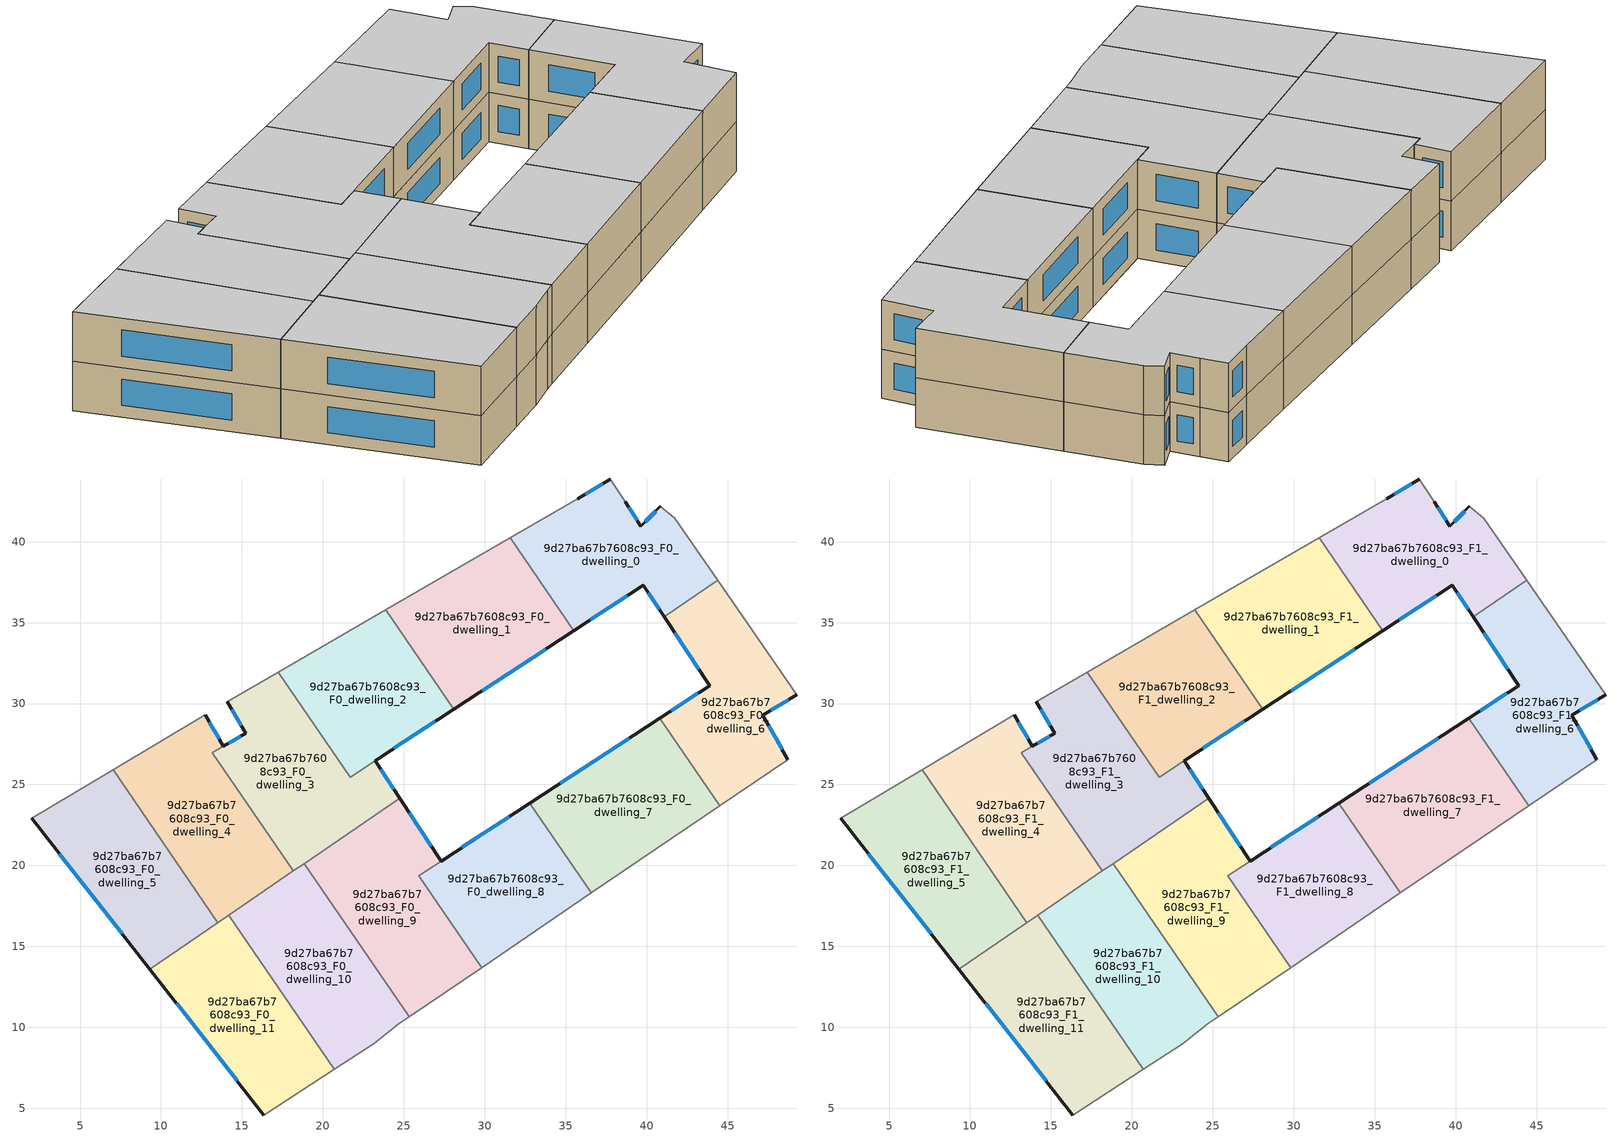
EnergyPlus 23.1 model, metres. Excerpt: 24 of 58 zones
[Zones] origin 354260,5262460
9d27ba67b7608c93_F0_dwelling_0
 floor ground (EU_floor_Construction): 41.74,41.46 44.39,37.63 41.09,35.36 39.8,37.32 35.51,34.5 31.57,40.24 35.74,42.65 37.77,43.87 38.67,42.47 39.64,40.96 40.84,42.18 z0
 wall outside (EU_wall_Construction): 40.84,42.18 39.64,40.96 38.67,42.47 / 35.51,34.5 39.8,37.32 41.09,35.36 / 37.77,43.87 35.74,42.65 z0:3
 wall adiabatic (EU_wall_Construction): 44.39,37.63 41.74,41.46 40.84,42.18 / 35.74,42.65 31.57,40.24 / 38.67,42.47 37.77,43.87 z0:3
 wall to 9d27ba67b7608c93_F0_dwelling_6 (EU_wall_Construction): 41.09,35.36 44.39,37.63 z0:3
 wall to 9d27ba67b7608c93_F0_dwelling_1 (EU_wall_Construction): 31.57,40.24 35.51,34.5 z0:3
 window (EU_Window_Construction): 39.41,41.31 38.9,42.11 / 40.56,41.89 39.92,41.24 / 40.11,36.86 40.79,35.82 / 36.52,35.16 38.79,36.65 / 37.29,43.59 36.22,42.94 z0.7:2.3
9d27ba67b7608c93_F0_dwelling_1
 floor ground (EU_floor_Construction): 31.57,40.24 35.51,34.5 28.1,29.66 23.9,35.79 z0
 wall outside (EU_wall_Construction): 28.1,29.66 35.51,34.5 z0:3
 wall to 9d27ba67b7608c93_F0_dwelling_2 (EU_wall_Construction): 23.9,35.79 28.1,29.66 z0:3
 wall adiabatic (EU_wall_Construction): 31.57,40.24 23.9,35.79 z0:3
 window (EU_Window_Construction): 29.84,30.8 33.77,33.37 z0.7:2.3
9d27ba67b7608c93_F0_dwelling_10
 floor ground (EU_floor_Construction): 18.84,20.11 25.32,10.65 24.7,10.22 23.13,9 20.71,7.42 14.19,16.93 z0
 wall to 9d27ba67b7608c93_F0_dwelling_11 (EU_wall_Construction): 14.19,16.93 20.71,7.42 z0:3
 wall to 9d27ba67b7608c93_F0_dwelling_9 (EU_wall_Construction): 25.32,10.65 18.84,20.11 z0:3
 wall adiabatic (EU_wall_Construction): 20.71,7.42 23.13,9 24.7,10.22 25.32,10.65 z0:3
 wall to 9d27ba67b7608c93_F0_dwelling_4 (EU_wall_Construction): 18.17,19.66 14.19,16.93 z0:3
 wall to 9d27ba67b7608c93_F0_dwelling_3 (EU_wall_Construction): 18.84,20.11 18.17,19.66 z0:3
9d27ba67b7608c93_F0_dwelling_11
 floor ground (EU_floor_Construction): 14.19,16.93 20.71,7.42 16.35,4.58 9.31,13.59 z0
 wall outside (EU_wall_Construction): 9.31,13.59 16.35,4.58 z0:3
 wall adiabatic (EU_wall_Construction): 16.35,4.58 20.71,7.42 z0:3
 wall to 9d27ba67b7608c93_F0_dwelling_5 (EU_wall_Construction): 13.52,16.47 9.31,13.59 z0:3
 wall to 9d27ba67b7608c93_F0_dwelling_4 (EU_wall_Construction): 14.19,16.93 13.52,16.47 z0:3
 window (EU_Window_Construction): 10.96,11.47 14.7,6.7 z0.7:2.3
9d27ba67b7608c93_F0_dwelling_2
 floor ground (EU_floor_Construction): 23.9,35.79 28.1,29.66 21.68,25.46 17.24,31.94 z0
 wall outside (EU_wall_Construction): 23.23,26.48 28.1,29.66 z0:3
 wall adiabatic (EU_wall_Construction): 23.9,35.79 17.24,31.94 z0:3
 wall to 9d27ba67b7608c93_F0_dwelling_3 (EU_wall_Construction): 17.24,31.94 21.68,25.46 23.23,26.47 z0:3
 window (EU_Window_Construction): 24.37,27.23 26.96,28.91 z0.7:2.3
9d27ba67b7608c93_F0_dwelling_3
 floor ground (EU_floor_Construction): 23.23,26.47 24.75,24.16 18.17,19.66 13.16,26.96 15.24,28.17 14.1,30.12 17.24,31.94 21.68,25.46 z0
 wall outside (EU_wall_Construction): 14.1,30.12 15.24,28.17 13.86,27.38 / 24.75,24.16 23.23,26.47 z0:3
 wall adiabatic (EU_wall_Construction): 17.24,31.94 14.1,30.12 z0:3
 wall to 9d27ba67b7608c93_F0_dwelling_4 (EU_wall_Construction): 13.16,26.96 18.17,19.66 / 13.86,27.38 13.16,26.97 z0:3
 wall to 9d27ba67b7608c93_F0_dwelling_9 (EU_wall_Construction): 18.84,20.11 24.75,24.16 z0:3
 window (EU_Window_Construction): 14.37,29.66 14.97,28.63 / 24.39,24.71 23.58,25.93 / 14.91,27.99 14.18,27.56 z0.7:2.3
9d27ba67b7608c93_F0_dwelling_4
 floor ground (EU_floor_Construction): 13.86,27.38 13.16,26.97 18.17,19.66 13.52,16.47 7.04,25.92 12.72,29.32 z0
 wall outside (EU_wall_Construction): 13.86,27.38 12.72,29.32 z0:3
 wall to 9d27ba67b7608c93_F0_dwelling_5 (EU_wall_Construction): 7.04,25.92 13.52,16.47 z0:3
 wall adiabatic (EU_wall_Construction): 12.72,29.32 7.04,25.92 z0:3
 window (EU_Window_Construction): 13.59,27.83 12.99,28.86 z0.7:2.3
9d27ba67b7608c93_F0_dwelling_5
 floor ground (EU_floor_Construction): 7.04,25.92 13.52,16.47 9.31,13.59 2.01,22.92 z0
 wall outside (EU_wall_Construction): 2.01,22.92 9.31,13.59 z0:3
 wall adiabatic (EU_wall_Construction): 7.04,25.92 2.01,22.92 z0:3
 window (EU_Window_Construction): 3.72,20.73 7.6,15.78 z0.7:2.3
9d27ba67b7608c93_F0_dwelling_6
 floor ground (EU_floor_Construction): 44.39,37.63 49.28,30.54 47.18,29.28 48.73,26.54 44.51,23.68 40.8,29.09 43.89,31.11 41.09,35.36 z0
 wall outside (EU_wall_Construction): 41.09,35.36 43.89,31.11 40.8,29.09 / 48.73,26.54 47.18,29.28 49.28,30.54 z0:3
 wall to 9d27ba67b7608c93_F0_dwelling_7 (EU_wall_Construction): 40.8,29.09 44.51,23.68 z0:3
 wall adiabatic (EU_wall_Construction): 49.28,30.54 44.39,37.63 / 44.51,23.68 48.73,26.54 z0:3
 window (EU_Window_Construction): 43.16,30.64 41.53,29.57 / 41.74,34.36 43.23,32.11 / 47.67,29.58 48.79,30.25 / 48.36,27.18 47.54,28.64 z0.7:2.3
9d27ba67b7608c93_F0_dwelling_7
 floor ground (EU_floor_Construction): 40.8,29.09 44.51,23.68 36.59,18.3 32.79,23.85 z0
 wall outside (EU_wall_Construction): 40.8,29.09 32.79,23.85 z0:3
 wall adiabatic (EU_wall_Construction): 36.59,18.3 44.51,23.68 z0:3
 wall to 9d27ba67b7608c93_F0_dwelling_8 (EU_wall_Construction): 32.79,23.85 36.59,18.3 z0:3
 window (EU_Window_Construction): 38.92,27.86 34.67,25.08 z0.7:2.3
9d27ba67b7608c93_F0_dwelling_8
 floor ground (EU_floor_Construction): 32.79,23.85 36.59,18.3 29.81,13.69 25.92,19.36 z0
 wall outside (EU_wall_Construction): 32.79,23.85 27.31,20.27 z0:3
 wall adiabatic (EU_wall_Construction): 29.81,13.69 36.59,18.3 z0:3
 wall to 9d27ba67b7608c93_F0_dwelling_9 (EU_wall_Construction): 27.31,20.27 25.92,19.36 29.81,13.69 z0:3
 window (EU_Window_Construction): 31.5,23.01 28.59,21.11 z0.7:2.3
9d27ba67b7608c93_F0_dwelling_9
 floor ground (EU_floor_Construction): 27.31,20.27 25.92,19.36 29.81,13.69 25.32,10.65 18.84,20.11 24.75,24.16 z0
 wall outside (EU_wall_Construction): 27.31,20.27 24.75,24.16 z0:3
 wall adiabatic (EU_wall_Construction): 25.32,10.65 29.81,13.69 z0:3
 window (EU_Window_Construction): 26.71,21.18 25.35,23.25 z0.7:2.3
9d27ba67b7608c93_F1_dwelling_0
 floor to 9d27ba67b7608c93_F0_dwelling_0 (EU_floor_Construction): 41.74,41.46 44.39,37.63 41.09,35.36 39.8,37.32 35.51,34.5 31.57,40.24 35.74,42.65 37.77,43.87 38.67,42.47 39.64,40.96 40.84,42.18 z3
 wall outside (EU_wall_Construction): 40.84,42.18 39.64,40.96 38.67,42.47 / 35.51,34.5 39.8,37.32 41.09,35.36 / 37.77,43.87 35.74,42.65 z3:6
 wall adiabatic (EU_wall_Construction): 44.39,37.63 41.74,41.46 40.84,42.18 / 35.74,42.65 31.57,40.24 / 38.67,42.47 37.77,43.87 z3:6
 wall to 9d27ba67b7608c93_F1_dwelling_6 (EU_wall_Construction): 41.09,35.36 44.39,37.63 z3:6
 wall to 9d27ba67b7608c93_F1_dwelling_1 (EU_wall_Construction): 31.57,40.24 35.51,34.5 z3:6
 window (EU_Window_Construction): 39.41,41.31 38.9,42.11 / 40.56,41.89 39.92,41.24 / 40.11,36.86 40.79,35.82 / 36.52,35.16 38.79,36.65 / 37.29,43.59 36.22,42.94 z3.7:5.3
 ceiling to 9d27ba67b7608c93_F2_dwelling_0 (EU_floor_Construction): 44.39,37.63 41.74,41.46 40.84,42.18 39.64,40.96 38.67,42.47 37.77,43.87 35.74,42.65 31.57,40.24 35.51,34.5 39.8,37.32 41.09,35.36 z6
9d27ba67b7608c93_F1_dwelling_1
 floor to 9d27ba67b7608c93_F0_dwelling_1 (EU_floor_Construction): 31.57,40.24 35.51,34.5 28.1,29.66 23.9,35.79 z3
 wall outside (EU_wall_Construction): 28.1,29.66 35.51,34.5 z3:6
 wall to 9d27ba67b7608c93_F1_dwelling_2 (EU_wall_Construction): 23.9,35.79 28.1,29.66 z3:6
 wall adiabatic (EU_wall_Construction): 31.57,40.24 23.9,35.79 z3:6
 window (EU_Window_Construction): 29.84,30.8 33.77,33.37 z3.7:5.3
 ceiling to 9d27ba67b7608c93_F2_dwelling_1 (EU_floor_Construction): 35.51,34.5 31.57,40.24 23.9,35.79 28.1,29.66 z6
9d27ba67b7608c93_F1_dwelling_10
 floor to 9d27ba67b7608c93_F0_dwelling_10 (EU_floor_Construction): 18.84,20.11 25.32,10.65 24.7,10.22 23.13,9 20.71,7.42 14.19,16.93 z3
 wall to 9d27ba67b7608c93_F1_dwelling_11 (EU_wall_Construction): 14.19,16.93 20.71,7.42 z3:6
 wall to 9d27ba67b7608c93_F1_dwelling_9 (EU_wall_Construction): 25.32,10.65 18.84,20.11 z3:6
 wall adiabatic (EU_wall_Construction): 20.71,7.42 23.13,9 24.7,10.22 25.32,10.65 z3:6
 wall to 9d27ba67b7608c93_F1_dwelling_4 (EU_wall_Construction): 18.17,19.66 14.19,16.93 z3:6
 wall to 9d27ba67b7608c93_F1_dwelling_3 (EU_wall_Construction): 18.84,20.11 18.17,19.66 z3:6
 ceiling to 9d27ba67b7608c93_F2_dwelling_10 (EU_floor_Construction): 23.13,9 24.7,10.22 25.32,10.65 18.84,20.11 14.19,16.93 20.71,7.42 z6
9d27ba67b7608c93_F1_dwelling_11
 floor to 9d27ba67b7608c93_F0_dwelling_11 (EU_floor_Construction): 14.19,16.93 20.71,7.42 16.35,4.58 9.31,13.59 z3
 wall outside (EU_wall_Construction): 9.31,13.59 16.35,4.58 z3:6
 wall adiabatic (EU_wall_Construction): 16.35,4.58 20.71,7.42 z3:6
 wall to 9d27ba67b7608c93_F1_dwelling_5 (EU_wall_Construction): 13.52,16.47 9.31,13.59 z3:6
 wall to 9d27ba67b7608c93_F1_dwelling_4 (EU_wall_Construction): 14.19,16.93 13.52,16.47 z3:6
 window (EU_Window_Construction): 10.96,11.47 14.7,6.7 z3.7:5.3
 ceiling to 9d27ba67b7608c93_F2_dwelling_11 (EU_floor_Construction): 20.71,7.42 14.19,16.93 9.31,13.59 16.35,4.58 z6
9d27ba67b7608c93_F1_dwelling_2
 floor to 9d27ba67b7608c93_F0_dwelling_2 (EU_floor_Construction): 23.9,35.79 28.1,29.66 21.68,25.46 17.24,31.94 z3
 wall outside (EU_wall_Construction): 23.23,26.48 28.1,29.66 z3:6
 wall adiabatic (EU_wall_Construction): 23.9,35.79 17.24,31.94 z3:6
 wall to 9d27ba67b7608c93_F1_dwelling_3 (EU_wall_Construction): 17.24,31.94 21.68,25.46 23.23,26.47 z3:6
 window (EU_Window_Construction): 24.37,27.23 26.96,28.91 z3.7:5.3
 ceiling to 9d27ba67b7608c93_F2_dwelling_2 (EU_floor_Construction): 28.1,29.66 23.9,35.79 17.24,31.94 21.68,25.46 z6
9d27ba67b7608c93_F1_dwelling_3
 floor to 9d27ba67b7608c93_F0_dwelling_3 (EU_floor_Construction): 23.23,26.47 24.75,24.16 18.17,19.66 13.16,26.97 15.24,28.17 14.1,30.12 17.24,31.94 21.68,25.46 z3
 wall outside (EU_wall_Construction): 14.1,30.12 15.24,28.17 13.86,27.38 / 24.75,24.16 23.23,26.47 z3:6
 wall adiabatic (EU_wall_Construction): 17.24,31.94 14.1,30.12 z3:6
 wall to 9d27ba67b7608c93_F1_dwelling_4 (EU_wall_Construction): 13.16,26.96 18.17,19.66 / 13.86,27.38 13.16,26.97 z3:6
 wall to 9d27ba67b7608c93_F1_dwelling_9 (EU_wall_Construction): 18.84,20.11 24.75,24.16 z3:6
 window (EU_Window_Construction): 14.37,29.66 14.97,28.63 / 24.39,24.71 23.58,25.93 / 14.91,27.99 14.18,27.56 z3.7:5.3
 ceiling to 9d27ba67b7608c93_F2_dwelling_3 (EU_floor_Construction): 24.75,24.16 23.23,26.47 21.68,25.46 17.24,31.94 14.1,30.12 15.24,28.17 13.16,26.97 18.17,19.66 z6
9d27ba67b7608c93_F1_dwelling_4
 floor to 9d27ba67b7608c93_F0_dwelling_4 (EU_floor_Construction): 13.86,27.38 13.16,26.97 18.17,19.66 13.52,16.47 7.04,25.92 12.72,29.32 z3
 wall outside (EU_wall_Construction): 13.86,27.38 12.72,29.32 z3:6
 wall to 9d27ba67b7608c93_F1_dwelling_5 (EU_wall_Construction): 7.04,25.92 13.52,16.47 z3:6
 wall adiabatic (EU_wall_Construction): 12.72,29.32 7.04,25.92 z3:6
 window (EU_Window_Construction): 13.59,27.83 12.99,28.86 z3.7:5.3
 ceiling to 9d27ba67b7608c93_F2_dwelling_4 (EU_floor_Construction): 18.17,19.66 13.16,26.97 13.86,27.38 12.72,29.32 7.04,25.92 13.52,16.47 z6
9d27ba67b7608c93_F1_dwelling_5
 floor to 9d27ba67b7608c93_F0_dwelling_5 (EU_floor_Construction): 7.04,25.92 13.52,16.47 9.31,13.59 2.01,22.92 z3
 wall outside (EU_wall_Construction): 2.01,22.92 9.31,13.59 z3:6
 wall adiabatic (EU_wall_Construction): 7.04,25.92 2.01,22.92 z3:6
 window (EU_Window_Construction): 3.72,20.73 7.6,15.78 z3.7:5.3
 ceiling to 9d27ba67b7608c93_F2_dwelling_5 (EU_floor_Construction): 13.52,16.47 7.04,25.92 2.01,22.92 9.31,13.59 z6
9d27ba67b7608c93_F1_dwelling_6
 floor to 9d27ba67b7608c93_F0_dwelling_6 (EU_floor_Construction): 44.39,37.63 49.28,30.54 47.18,29.28 48.73,26.54 44.51,23.68 40.8,29.09 43.89,31.11 41.09,35.36 z3
 wall outside (EU_wall_Construction): 41.09,35.36 43.89,31.11 40.8,29.09 / 48.73,26.54 47.18,29.28 49.28,30.54 z3:6
 wall to 9d27ba67b7608c93_F1_dwelling_7 (EU_wall_Construction): 40.8,29.09 44.51,23.68 z3:6
 wall adiabatic (EU_wall_Construction): 49.28,30.54 44.39,37.63 / 44.51,23.68 48.73,26.54 z3:6
 window (EU_Window_Construction): 43.16,30.64 41.53,29.57 / 41.74,34.36 43.23,32.11 / 47.67,29.58 48.79,30.25 / 48.36,27.18 47.54,28.64 z3.7:5.3
 ceiling to 9d27ba67b7608c93_F2_dwelling_6 (EU_floor_Construction): 48.73,26.54 47.18,29.28 49.28,30.54 44.39,37.63 41.09,35.36 43.89,31.11 40.8,29.09 44.51,23.68 z6
9d27ba67b7608c93_F1_dwelling_7
 floor to 9d27ba67b7608c93_F0_dwelling_7 (EU_floor_Construction): 40.8,29.09 44.51,23.68 36.59,18.3 32.79,23.85 z3
 wall outside (EU_wall_Construction): 40.8,29.09 32.79,23.85 z3:6
 wall adiabatic (EU_wall_Construction): 36.59,18.3 44.51,23.68 z3:6
 wall to 9d27ba67b7608c93_F1_dwelling_8 (EU_wall_Construction): 32.79,23.85 36.59,18.3 z3:6
 window (EU_Window_Construction): 38.92,27.86 34.67,25.08 z3.7:5.3
 ceiling to 9d27ba67b7608c93_F2_dwelling_7 (EU_floor_Construction): 44.51,23.68 40.8,29.09 32.79,23.85 36.59,18.3 z6
9d27ba67b7608c93_F1_dwelling_8
 floor to 9d27ba67b7608c93_F0_dwelling_8 (EU_floor_Construction): 32.79,23.85 36.59,18.3 29.81,13.69 25.92,19.36 z3
 wall outside (EU_wall_Construction): 32.79,23.85 27.31,20.27 z3:6
 wall adiabatic (EU_wall_Construction): 29.81,13.69 36.59,18.3 z3:6
 wall to 9d27ba67b7608c93_F1_dwelling_9 (EU_wall_Construction): 27.31,20.27 25.92,19.36 29.81,13.69 z3:6
 window (EU_Window_Construction): 31.5,23.01 28.59,21.11 z3.7:5.3
 ceiling to 9d27ba67b7608c93_F2_dwelling_8 (EU_floor_Construction): 36.59,18.3 32.79,23.85 25.92,19.36 29.81,13.69 z6
9d27ba67b7608c93_F1_dwelling_9
 floor to 9d27ba67b7608c93_F0_dwelling_9 (EU_floor_Construction): 27.31,20.27 25.92,19.36 29.81,13.69 25.32,10.65 18.84,20.11 24.75,24.16 z3
 wall outside (EU_wall_Construction): 27.31,20.27 24.75,24.16 z3:6
 wall adiabatic (EU_wall_Construction): 25.32,10.65 29.81,13.69 z3:6
 window (EU_Window_Construction): 26.71,21.18 25.35,23.25 z3.7:5.3
 ceiling to 9d27ba67b7608c93_F2_dwelling_9 (EU_floor_Construction): 29.81,13.69 25.92,19.36 27.31,20.27 24.75,24.16 18.84,20.11 25.32,10.65 z6
[Building]
EU S2 Campaign: North Axis=0; Terrain=City; Solar Distribution=FullExterior
[Site:Location]
Budapest.Ferenc.Liszt.Intl.AP: Latitude=47.437; Longitude=19.256; Time Zone=1; Elevation=185
[SizingPeriod:WeatherFileDays]
AnnualSizingPeriod: Begin Month=1; Begin Day of Month=1; End Month=12; End Day of Month=31; Day of Week for Start Day=Monday; Use Weather File Daylight Saving Period=No; Use Weather File Rain and Snow Indicators=No
[MATERIAL]
EU_InternalMass_Material: Roughness=MediumRough; Thickness=0.1; Conductivity=1; Density=1800; Specific Heat=900; Thermal Absorptance=0.9; Solar Absorptance=0.7; Visible Absorptance=0.7
[MATERIAL:NOMASS] Roughness=MediumRough; Thermal Absorptance=0.9; Solar Absorptance=0.7; Visible Absorptance=0.7
Name | Thermal Resistance
EU_wall_NoMass | 0.832559
EU_floor_NoMass | 0.872794
[WINDOWMATERIAL:SIMPLEGLAZINGSYSTEM]
EU_Window_SimpleGlazing: UFactor=2.79869; Solar Heat Gain Coefficient=0.75; Visible Transmittance=0.75
[CONSTRUCTION]
EU_wall_Construction: EU_wall_NoMass
EU_floor_Construction: EU_floor_NoMass
EU_Window_Construction: EU_Window_SimpleGlazing
EU_InternalMass_Construction: EU_InternalMass_Material
[ZONE] Type=1; Multiplier=1; Ceiling Height=autocalculate; Floor Area=autocalculate; Part of Total Floor Area=Yes
Name | Volume
9d27ba67b7608c93_F0_dwelling_0; 9d27ba67b7608c93_F1_dwelling_0 | 190.963
9d27ba67b7608c93_F0_dwelling_1; 9d27ba67b7608c93_F1_dwelling_1 | 190.961
9d27ba67b7608c93_F0_dwelling_10; 9d27ba67b7608c93_F1_dwelling_10 | 195.146
9d27ba67b7608c93_F0_dwelling_11; 9d27ba67b7608c93_F1_dwelling_11 | 190.956
9d27ba67b7608c93_F0_dwelling_2; 9d27ba67b7608c93_F1_dwelling_2 | 175.766
9d27ba67b7608c93_F0_dwelling_3 | 200.178
9d27ba67b7608c93_F1_dwelling_3 | 200.199
9d27ba67b7608c93_F0_dwelling_4; 9d27ba67b7608c93_F1_dwelling_4 | 196.956
9d27ba67b7608c93_F0_dwelling_5; 9d27ba67b7608c93_F1_dwelling_5 | 190.965
9d27ba67b7608c93_F0_dwelling_6; 9d27ba67b7608c93_F1_dwelling_6 | 190.968
9d27ba67b7608c93_F0_dwelling_7; 9d27ba67b7608c93_F1_dwelling_7 | 190.971
9d27ba67b7608c93_F0_dwelling_8; 9d27ba67b7608c93_F1_dwelling_8 | 167.301
9d27ba67b7608c93_F0_dwelling_9; 9d27ba67b7608c93_F1_dwelling_9 | 210.459
[INTERNALMASS] Construction=EU_InternalMass_Construction
Name | Zone or ZoneList | Surface Area
9d27ba67b7608c93_F0_dwelling_0_EU_InternalMass | 9d27ba67b7608c93_F0_dwelling_0 | 63.6544
9d27ba67b7608c93_F0_dwelling_1_EU_InternalMass | 9d27ba67b7608c93_F0_dwelling_1 | 63.6537
9d27ba67b7608c93_F0_dwelling_2_EU_InternalMass | 9d27ba67b7608c93_F0_dwelling_2 | 58.5867
9d27ba67b7608c93_F0_dwelling_3_EU_InternalMass | 9d27ba67b7608c93_F0_dwelling_3 | 66.7322
9d27ba67b7608c93_F0_dwelling_4_EU_InternalMass | 9d27ba67b7608c93_F0_dwelling_4 | 65.6533
9d27ba67b7608c93_F0_dwelling_5_EU_InternalMass | 9d27ba67b7608c93_F0_dwelling_5 | 63.6551
9d27ba67b7608c93_F0_dwelling_6_EU_InternalMass | 9d27ba67b7608c93_F0_dwelling_6 | 63.656
9d27ba67b7608c93_F0_dwelling_7_EU_InternalMass | 9d27ba67b7608c93_F0_dwelling_7 | 63.657
9d27ba67b7608c93_F0_dwelling_8_EU_InternalMass | 9d27ba67b7608c93_F0_dwelling_8 | 55.7652
9d27ba67b7608c93_F0_dwelling_9_EU_InternalMass | 9d27ba67b7608c93_F0_dwelling_9 | 70.1533
9d27ba67b7608c93_F0_dwelling_10_EU_InternalMass | 9d27ba67b7608c93_F0_dwelling_10 | 65.0487
9d27ba67b7608c93_F0_dwelling_11_EU_InternalMass | 9d27ba67b7608c93_F0_dwelling_11 | 63.652
9d27ba67b7608c93_F1_dwelling_0_EU_InternalMass | 9d27ba67b7608c93_F1_dwelling_0 | 63.6544
9d27ba67b7608c93_F1_dwelling_1_EU_InternalMass | 9d27ba67b7608c93_F1_dwelling_1 | 63.6537
9d27ba67b7608c93_F1_dwelling_2_EU_InternalMass | 9d27ba67b7608c93_F1_dwelling_2 | 58.5867
9d27ba67b7608c93_F1_dwelling_3_EU_InternalMass | 9d27ba67b7608c93_F1_dwelling_3 | 66.7322
9d27ba67b7608c93_F1_dwelling_4_EU_InternalMass | 9d27ba67b7608c93_F1_dwelling_4 | 65.6533
9d27ba67b7608c93_F1_dwelling_5_EU_InternalMass | 9d27ba67b7608c93_F1_dwelling_5 | 63.6551
9d27ba67b7608c93_F1_dwelling_6_EU_InternalMass | 9d27ba67b7608c93_F1_dwelling_6 | 63.656
9d27ba67b7608c93_F1_dwelling_7_EU_InternalMass | 9d27ba67b7608c93_F1_dwelling_7 | 63.657
9d27ba67b7608c93_F1_dwelling_8_EU_InternalMass | 9d27ba67b7608c93_F1_dwelling_8 | 55.7652
9d27ba67b7608c93_F1_dwelling_9_EU_InternalMass | 9d27ba67b7608c93_F1_dwelling_9 | 70.1533
9d27ba67b7608c93_F1_dwelling_10_EU_InternalMass | 9d27ba67b7608c93_F1_dwelling_10 | 65.0487
9d27ba67b7608c93_F1_dwelling_11_EU_InternalMass | 9d27ba67b7608c93_F1_dwelling_11 | 63.652
[OTHEREQUIPMENT] Fuel Type=Electricity; Design Level Calculation Method=Watts/Area; Power per Zone Floor Area=1; Fraction Latent=0; Fraction Radiant=0; Fraction Lost=0; Carbon Dioxide Generation Rate=0; EndUse Subcategory=EU_Step8_InternalGains
Name | Zone or ZoneList or Space or SpaceList | Schedule
EU_Step8_InternalGain_9d27ba67b7608c93_F0_dwelling_0_f000 | 9d27ba67b7608c93_F0_dwelling_0 | EU_Step8_GainSchedule_9d27ba67b7608c93_F0_dwelling_0_f000
EU_Step8_InternalGain_9d27ba67b7608c93_F0_dwelling_1_f000 | 9d27ba67b7608c93_F0_dwelling_1 | EU_Step8_GainSchedule_9d27ba67b7608c93_F0_dwelling_1_f000
EU_Step8_InternalGain_9d27ba67b7608c93_F0_dwelling_2_f000 | 9d27ba67b7608c93_F0_dwelling_2 | EU_Step8_GainSchedule_9d27ba67b7608c93_F0_dwelling_2_f000
EU_Step8_InternalGain_9d27ba67b7608c93_F0_dwelling_3_f000 | 9d27ba67b7608c93_F0_dwelling_3 | EU_Step8_GainSchedule_9d27ba67b7608c93_F0_dwelling_3_f000
EU_Step8_InternalGain_9d27ba67b7608c93_F0_dwelling_4_f000 | 9d27ba67b7608c93_F0_dwelling_4 | EU_Step8_GainSchedule_9d27ba67b7608c93_F0_dwelling_4_f000
EU_Step8_InternalGain_9d27ba67b7608c93_F0_dwelling_5_f000 | 9d27ba67b7608c93_F0_dwelling_5 | EU_Step8_GainSchedule_9d27ba67b7608c93_F0_dwelling_5_f000
EU_Step8_InternalGain_9d27ba67b7608c93_F0_dwelling_6_f000 | 9d27ba67b7608c93_F0_dwelling_6 | EU_Step8_GainSchedule_9d27ba67b7608c93_F0_dwelling_6_f000
EU_Step8_InternalGain_9d27ba67b7608c93_F0_dwelling_7_f000 | 9d27ba67b7608c93_F0_dwelling_7 | EU_Step8_GainSchedule_9d27ba67b7608c93_F0_dwelling_7_f000
EU_Step8_InternalGain_9d27ba67b7608c93_F0_dwelling_8_f000 | 9d27ba67b7608c93_F0_dwelling_8 | EU_Step8_GainSchedule_9d27ba67b7608c93_F0_dwelling_8_f000
EU_Step8_InternalGain_9d27ba67b7608c93_F0_dwelling_9_f000 | 9d27ba67b7608c93_F0_dwelling_9 | EU_Step8_GainSchedule_9d27ba67b7608c93_F0_dwelling_9_f000
EU_Step8_InternalGain_9d27ba67b7608c93_F0_dwelling_10_f000 | 9d27ba67b7608c93_F0_dwelling_10 | EU_Step8_GainSchedule_9d27ba67b7608c93_F0_dwelling_10_f000
EU_Step8_InternalGain_9d27ba67b7608c93_F0_dwelling_11_f000 | 9d27ba67b7608c93_F0_dwelling_11 | EU_Step8_GainSchedule_9d27ba67b7608c93_F0_dwelling_11_f000
EU_Step8_InternalGain_9d27ba67b7608c93_F1_dwelling_0_f000 | 9d27ba67b7608c93_F1_dwelling_0 | EU_Step8_GainSchedule_9d27ba67b7608c93_F1_dwelling_0_f000
EU_Step8_InternalGain_9d27ba67b7608c93_F1_dwelling_1_f000 | 9d27ba67b7608c93_F1_dwelling_1 | EU_Step8_GainSchedule_9d27ba67b7608c93_F1_dwelling_1_f000
EU_Step8_InternalGain_9d27ba67b7608c93_F1_dwelling_2_f000 | 9d27ba67b7608c93_F1_dwelling_2 | EU_Step8_GainSchedule_9d27ba67b7608c93_F1_dwelling_2_f000
EU_Step8_InternalGain_9d27ba67b7608c93_F1_dwelling_3_f000 | 9d27ba67b7608c93_F1_dwelling_3 | EU_Step8_GainSchedule_9d27ba67b7608c93_F1_dwelling_3_f000
EU_Step8_InternalGain_9d27ba67b7608c93_F1_dwelling_4_f000 | 9d27ba67b7608c93_F1_dwelling_4 | EU_Step8_GainSchedule_9d27ba67b7608c93_F1_dwelling_4_f000
EU_Step8_InternalGain_9d27ba67b7608c93_F1_dwelling_5_f000 | 9d27ba67b7608c93_F1_dwelling_5 | EU_Step8_GainSchedule_9d27ba67b7608c93_F1_dwelling_5_f000
EU_Step8_InternalGain_9d27ba67b7608c93_F1_dwelling_6_f000 | 9d27ba67b7608c93_F1_dwelling_6 | EU_Step8_GainSchedule_9d27ba67b7608c93_F1_dwelling_6_f000
EU_Step8_InternalGain_9d27ba67b7608c93_F1_dwelling_7_f000 | 9d27ba67b7608c93_F1_dwelling_7 | EU_Step8_GainSchedule_9d27ba67b7608c93_F1_dwelling_7_f000
EU_Step8_InternalGain_9d27ba67b7608c93_F1_dwelling_8_f000 | 9d27ba67b7608c93_F1_dwelling_8 | EU_Step8_GainSchedule_9d27ba67b7608c93_F1_dwelling_8_f000
EU_Step8_InternalGain_9d27ba67b7608c93_F1_dwelling_9_f000 | 9d27ba67b7608c93_F1_dwelling_9 | EU_Step8_GainSchedule_9d27ba67b7608c93_F1_dwelling_9_f000
EU_Step8_InternalGain_9d27ba67b7608c93_F1_dwelling_10_f000 | 9d27ba67b7608c93_F1_dwelling_10 | EU_Step8_GainSchedule_9d27ba67b7608c93_F1_dwelling_10_f000
EU_Step8_InternalGain_9d27ba67b7608c93_F1_dwelling_11_f000 | 9d27ba67b7608c93_F1_dwelling_11 | EU_Step8_GainSchedule_9d27ba67b7608c93_F1_dwelling_11_f000
[ZONEVENTILATION:DESIGNFLOWRATE] Schedule=EU_AlwaysOn; Design Flow Rate Calculation Method=AirChanges/Hour; Air Changes per Hour=0.475469; Ventilation Type=Natural; Fan Pressure Rise=0; Fan Total Efficiency=1; Constant Term Coefficient=1; Temperature Term Coefficient=0; Velocity Term Coefficient=0; Velocity Squared Term Coefficient=0; Minimum Indoor Temperature=-100; Maximum Indoor Temperature=100; Delta Temperature=-100; Minimum Outdoor Temperature=-100; Maximum Outdoor Temperature=100; Maximum Wind Speed=40
Name | Zone or ZoneList or Space or SpaceList
EU_ConstantAir_9d27ba67b7608c93_F0_dwelling_0 | 9d27ba67b7608c93_F0_dwelling_0
EU_ConstantAir_9d27ba67b7608c93_F0_dwelling_1 | 9d27ba67b7608c93_F0_dwelling_1
EU_ConstantAir_9d27ba67b7608c93_F0_dwelling_2 | 9d27ba67b7608c93_F0_dwelling_2
EU_ConstantAir_9d27ba67b7608c93_F0_dwelling_3 | 9d27ba67b7608c93_F0_dwelling_3
EU_ConstantAir_9d27ba67b7608c93_F0_dwelling_4 | 9d27ba67b7608c93_F0_dwelling_4
EU_ConstantAir_9d27ba67b7608c93_F0_dwelling_5 | 9d27ba67b7608c93_F0_dwelling_5
EU_ConstantAir_9d27ba67b7608c93_F0_dwelling_6 | 9d27ba67b7608c93_F0_dwelling_6
EU_ConstantAir_9d27ba67b7608c93_F0_dwelling_7 | 9d27ba67b7608c93_F0_dwelling_7
EU_ConstantAir_9d27ba67b7608c93_F0_dwelling_8 | 9d27ba67b7608c93_F0_dwelling_8
EU_ConstantAir_9d27ba67b7608c93_F0_dwelling_9 | 9d27ba67b7608c93_F0_dwelling_9
EU_ConstantAir_9d27ba67b7608c93_F0_dwelling_10 | 9d27ba67b7608c93_F0_dwelling_10
EU_ConstantAir_9d27ba67b7608c93_F0_dwelling_11 | 9d27ba67b7608c93_F0_dwelling_11
EU_ConstantAir_9d27ba67b7608c93_F1_dwelling_0 | 9d27ba67b7608c93_F1_dwelling_0
EU_ConstantAir_9d27ba67b7608c93_F1_dwelling_1 | 9d27ba67b7608c93_F1_dwelling_1
EU_ConstantAir_9d27ba67b7608c93_F1_dwelling_2 | 9d27ba67b7608c93_F1_dwelling_2
EU_ConstantAir_9d27ba67b7608c93_F1_dwelling_3 | 9d27ba67b7608c93_F1_dwelling_3
EU_ConstantAir_9d27ba67b7608c93_F1_dwelling_4 | 9d27ba67b7608c93_F1_dwelling_4
EU_ConstantAir_9d27ba67b7608c93_F1_dwelling_5 | 9d27ba67b7608c93_F1_dwelling_5
EU_ConstantAir_9d27ba67b7608c93_F1_dwelling_6 | 9d27ba67b7608c93_F1_dwelling_6
EU_ConstantAir_9d27ba67b7608c93_F1_dwelling_7 | 9d27ba67b7608c93_F1_dwelling_7
EU_ConstantAir_9d27ba67b7608c93_F1_dwelling_8 | 9d27ba67b7608c93_F1_dwelling_8
EU_ConstantAir_9d27ba67b7608c93_F1_dwelling_9 | 9d27ba67b7608c93_F1_dwelling_9
EU_ConstantAir_9d27ba67b7608c93_F1_dwelling_10 | 9d27ba67b7608c93_F1_dwelling_10
EU_ConstantAir_9d27ba67b7608c93_F1_dwelling_11 | 9d27ba67b7608c93_F1_dwelling_11
[HVACTEMPLATE:THERMOSTAT] Constant Heating Setpoint=20; Constant Cooling Setpoint=50
EU_HeatOnly_9d27ba67b7608c93_F0_dwelling_0; EU_HeatOnly_9d27ba67b7608c93_F0_dwelling_1; EU_HeatOnly_9d27ba67b7608c93_F0_dwelling_2; EU_HeatOnly_9d27ba67b7608c93_F0_dwelling_3; EU_HeatOnly_9d27ba67b7608c93_F0_dwelling_4; EU_HeatOnly_9d27ba67b7608c93_F0_dwelling_5; EU_HeatOnly_9d27ba67b7608c93_F0_dwelling_6; EU_HeatOnly_9d27ba67b7608c93_F0_dwelling_7; EU_HeatOnly_9d27ba67b7608c93_F0_dwelling_8; EU_HeatOnly_9d27ba67b7608c93_F0_dwelling_9; EU_HeatOnly_9d27ba67b7608c93_F0_dwelling_10; EU_HeatOnly_9d27ba67b7608c93_F0_dwelling_11; EU_HeatOnly_9d27ba67b7608c93_F1_dwelling_0; EU_HeatOnly_9d27ba67b7608c93_F1_dwelling_1; EU_HeatOnly_9d27ba67b7608c93_F1_dwelling_2; EU_HeatOnly_9d27ba67b7608c93_F1_dwelling_3; EU_HeatOnly_9d27ba67b7608c93_F1_dwelling_4; EU_HeatOnly_9d27ba67b7608c93_F1_dwelling_5; EU_HeatOnly_9d27ba67b7608c93_F1_dwelling_6; EU_HeatOnly_9d27ba67b7608c93_F1_dwelling_7; EU_HeatOnly_9d27ba67b7608c93_F1_dwelling_8; EU_HeatOnly_9d27ba67b7608c93_F1_dwelling_9; EU_HeatOnly_9d27ba67b7608c93_F1_dwelling_10; EU_HeatOnly_9d27ba67b7608c93_F1_dwelling_11; EU_HeatOnly_9d27ba67b7608c93_F2_dwelling_0; EU_HeatOnly_9d27ba67b7608c93_F2_dwelling_1; EU_HeatOnly_9d27ba67b7608c93_F2_dwelling_2; EU_HeatOnly_9d27ba67b7608c93_F2_dwelling_3; EU_HeatOnly_9d27ba67b7608c93_F2_dwelling_4; EU_HeatOnly_9d27ba67b7608c93_F2_dwelling_5; EU_HeatOnly_9d27ba67b7608c93_F2_dwelling_6; EU_HeatOnly_9d27ba67b7608c93_F2_dwelling_7; EU_HeatOnly_9d27ba67b7608c93_F2_dwelling_8; EU_HeatOnly_9d27ba67b7608c93_F2_dwelling_9; EU_HeatOnly_9d27ba67b7608c93_F2_dwelling_10; EU_HeatOnly_9d27ba67b7608c93_F2_dwelling_11; EU_HeatOnly_9d27ba67b7608c93_F3_dwelling_0; EU_HeatOnly_9d27ba67b7608c93_F3_dwelling_1; EU_HeatOnly_9d27ba67b7608c93_F3_dwelling_2; EU_HeatOnly_9d27ba67b7608c93_F3_dwelling_3; EU_HeatOnly_9d27ba67b7608c93_F3_dwelling_4; EU_HeatOnly_9d27ba67b7608c93_F3_dwelling_5; EU_HeatOnly_9d27ba67b7608c93_F3_dwelling_6; EU_HeatOnly_9d27ba67b7608c93_F3_dwelling_7; EU_HeatOnly_9d27ba67b7608c93_F3_dwelling_8; EU_HeatOnly_9d27ba67b7608c93_F3_dwelling_9; EU_HeatOnly_9d27ba67b7608c93_F3_dwelling_10; EU_HeatOnly_9d27ba67b7608c93_F4_dwelling_0; EU_HeatOnly_9d27ba67b7608c93_F4_dwelling_1; EU_HeatOnly_9d27ba67b7608c93_F4_dwelling_2; EU_HeatOnly_9d27ba67b7608c93_F4_dwelling_3; EU_HeatOnly_9d27ba67b7608c93_F4_dwelling_4; EU_HeatOnly_9d27ba67b7608c93_F4_dwelling_5; EU_HeatOnly_9d27ba67b7608c93_F4_dwelling_6; EU_HeatOnly_9d27ba67b7608c93_F4_dwelling_7; EU_HeatOnly_9d27ba67b7608c93_F4_dwelling_8; EU_HeatOnly_9d27ba67b7608c93_F4_dwelling_9; EU_HeatOnly_9d27ba67b7608c93_F4_dwelling_10
[HVACTEMPLATE:ZONE:IDEALLOADSAIRSYSTEM] System Availability Schedule=EU_AlwaysOn; Maximum Heating Supply Air Temperature=50; Minimum Cooling Supply Air Temperature=13; Maximum Heating Supply Air Humidity Ratio=0.0156; Minimum Cooling Supply Air Humidity Ratio=0.0077; Heating Limit=NoLimit; Cooling Limit=NoLimit; Heating Availability Schedule=EU_AlwaysOn; Cooling Availability Schedule=EU_CoolingOff; Dehumidification Control Type=ConstantSensibleHeatRatio; Cooling Sensible Heat Ratio=0.7; Dehumidification Setpoint=60; Humidification Control Type=None; Humidification Setpoint=30; Outdoor Air Method=None; Outdoor Air Flow Rate per Person=0.00944; Outdoor Air Flow Rate per Zone Floor Area=0; Outdoor Air Flow Rate per Zone=0; Demand Controlled Ventilation Type=None; Outdoor Air Economizer Type=NoEconomizer; Heat Recovery Type=None; Sensible Heat Recovery Effectiveness=0.7; Latent Heat Recovery Effectiveness=0.65
Name | Template Thermostat
9d27ba67b7608c93_F0_dwelling_0 | EU_HeatOnly_9d27ba67b7608c93_F0_dwelling_0
9d27ba67b7608c93_F0_dwelling_1 | EU_HeatOnly_9d27ba67b7608c93_F0_dwelling_1
9d27ba67b7608c93_F0_dwelling_2 | EU_HeatOnly_9d27ba67b7608c93_F0_dwelling_2
9d27ba67b7608c93_F0_dwelling_3 | EU_HeatOnly_9d27ba67b7608c93_F0_dwelling_3
9d27ba67b7608c93_F0_dwelling_4 | EU_HeatOnly_9d27ba67b7608c93_F0_dwelling_4
9d27ba67b7608c93_F0_dwelling_5 | EU_HeatOnly_9d27ba67b7608c93_F0_dwelling_5
9d27ba67b7608c93_F0_dwelling_6 | EU_HeatOnly_9d27ba67b7608c93_F0_dwelling_6
9d27ba67b7608c93_F0_dwelling_7 | EU_HeatOnly_9d27ba67b7608c93_F0_dwelling_7
9d27ba67b7608c93_F0_dwelling_8 | EU_HeatOnly_9d27ba67b7608c93_F0_dwelling_8
9d27ba67b7608c93_F0_dwelling_9 | EU_HeatOnly_9d27ba67b7608c93_F0_dwelling_9
9d27ba67b7608c93_F0_dwelling_10 | EU_HeatOnly_9d27ba67b7608c93_F0_dwelling_10
9d27ba67b7608c93_F0_dwelling_11 | EU_HeatOnly_9d27ba67b7608c93_F0_dwelling_11
9d27ba67b7608c93_F1_dwelling_0 | EU_HeatOnly_9d27ba67b7608c93_F1_dwelling_0
9d27ba67b7608c93_F1_dwelling_1 | EU_HeatOnly_9d27ba67b7608c93_F1_dwelling_1
9d27ba67b7608c93_F1_dwelling_2 | EU_HeatOnly_9d27ba67b7608c93_F1_dwelling_2
9d27ba67b7608c93_F1_dwelling_3 | EU_HeatOnly_9d27ba67b7608c93_F1_dwelling_3
9d27ba67b7608c93_F1_dwelling_4 | EU_HeatOnly_9d27ba67b7608c93_F1_dwelling_4
9d27ba67b7608c93_F1_dwelling_5 | EU_HeatOnly_9d27ba67b7608c93_F1_dwelling_5
9d27ba67b7608c93_F1_dwelling_6 | EU_HeatOnly_9d27ba67b7608c93_F1_dwelling_6
9d27ba67b7608c93_F1_dwelling_7 | EU_HeatOnly_9d27ba67b7608c93_F1_dwelling_7
9d27ba67b7608c93_F1_dwelling_8 | EU_HeatOnly_9d27ba67b7608c93_F1_dwelling_8
9d27ba67b7608c93_F1_dwelling_9 | EU_HeatOnly_9d27ba67b7608c93_F1_dwelling_9
9d27ba67b7608c93_F1_dwelling_10 | EU_HeatOnly_9d27ba67b7608c93_F1_dwelling_10
9d27ba67b7608c93_F1_dwelling_11 | EU_HeatOnly_9d27ba67b7608c93_F1_dwelling_11
[SIZING:ZONE] Zone Cooling Design Supply Air Temperature Input Method=SupplyAirTemperature; Zone Cooling Design Supply Air Temperature=13; Zone Heating Design Supply Air Temperature Input Method=SupplyAirTemperature; Zone Heating Design Supply Air Temperature=50; Zone Cooling Design Supply Air Humidity Ratio=0.008; Zone Heating Design Supply Air Humidity Ratio=0.008; Cooling Design Air Flow Method=DesignDay; Cooling Design Air Flow Rate=0; Cooling Minimum Air Flow per Zone Floor Area=0.000762; Cooling Minimum Air Flow=0; Cooling Minimum Air Flow Fraction=0.2; Heating Design Air Flow Method=DesignDay; Heating Design Air Flow Rate=0; Heating Maximum Air Flow per Zone Floor Area=0.002032; Heating Maximum Air Flow=0.141576; Heating Maximum Air Flow Fraction=0.3; Account for Dedicated Outdoor Air System=No; Dedicated Outdoor Air System Control Strategy=NeutralSupplyAir; Dedicated Outdoor Air Low Setpoint Temperature for Design=autosize; Dedicated Outdoor Air High Setpoint Temperature for Design=autosize; Zone Load Sizing Method=Sensible Load Only No Latent Load; Zone Latent Cooling Design Supply Air Humidity Ratio Input Method=HumidityRatioDifference; Zone Cooling Design Supply Air Humidity Ratio Difference=0.005; Zone Latent Heating Design Supply Air Humidity Ratio Input Method=HumidityRatioDifference; Zone Humidification Design Supply Air Humidity Ratio Difference=0.005
9d27ba67b7608c93_F0_dwelling_0; 9d27ba67b7608c93_F0_dwelling_1; 9d27ba67b7608c93_F0_dwelling_2; 9d27ba67b7608c93_F0_dwelling_3; 9d27ba67b7608c93_F0_dwelling_4; 9d27ba67b7608c93_F0_dwelling_5; 9d27ba67b7608c93_F0_dwelling_6; 9d27ba67b7608c93_F0_dwelling_7; 9d27ba67b7608c93_F0_dwelling_8; 9d27ba67b7608c93_F0_dwelling_9; 9d27ba67b7608c93_F0_dwelling_10; 9d27ba67b7608c93_F0_dwelling_11; 9d27ba67b7608c93_F1_dwelling_0; 9d27ba67b7608c93_F1_dwelling_1; 9d27ba67b7608c93_F1_dwelling_2; 9d27ba67b7608c93_F1_dwelling_3; 9d27ba67b7608c93_F1_dwelling_4; 9d27ba67b7608c93_F1_dwelling_5; 9d27ba67b7608c93_F1_dwelling_6; 9d27ba67b7608c93_F1_dwelling_7; 9d27ba67b7608c93_F1_dwelling_8; 9d27ba67b7608c93_F1_dwelling_9; 9d27ba67b7608c93_F1_dwelling_10; 9d27ba67b7608c93_F1_dwelling_11
[SCHEDULE:CONSTANT]
Name | Hourly Value
EU_AlwaysOn | 1
EU_CoolingOff | 0
[SCHEDULE:FILE] Column Number=1; Rows to Skip at Top=0; Number of Hours of Data=8760; Column Separator=Comma; Interpolate to Timestep=No; Minutes per Item=60; Adjust Schedule for Daylight Savings=Yes
Name | File
EU_Step8_GainSchedule_9d27ba67b7608c93_F0_dwelling_0_f000 | ../../schedules/9d27ba67b7608c93/9d27ba67b7608c93_F0_dwelling_0_f000_gain.csv
EU_Step8_GainSchedule_9d27ba67b7608c93_F0_dwelling_1_f000 | ../../schedules/9d27ba67b7608c93/9d27ba67b7608c93_F0_dwelling_1_f000_gain.csv
EU_Step8_GainSchedule_9d27ba67b7608c93_F0_dwelling_2_f000 | ../../schedules/9d27ba67b7608c93/9d27ba67b7608c93_F0_dwelling_2_f000_gain.csv
EU_Step8_GainSchedule_9d27ba67b7608c93_F0_dwelling_3_f000 | ../../schedules/9d27ba67b7608c93/9d27ba67b7608c93_F0_dwelling_3_f000_gain.csv
EU_Step8_GainSchedule_9d27ba67b7608c93_F0_dwelling_4_f000 | ../../schedules/9d27ba67b7608c93/9d27ba67b7608c93_F0_dwelling_4_f000_gain.csv
EU_Step8_GainSchedule_9d27ba67b7608c93_F0_dwelling_5_f000 | ../../schedules/9d27ba67b7608c93/9d27ba67b7608c93_F0_dwelling_5_f000_gain.csv
EU_Step8_GainSchedule_9d27ba67b7608c93_F0_dwelling_6_f000 | ../../schedules/9d27ba67b7608c93/9d27ba67b7608c93_F0_dwelling_6_f000_gain.csv
EU_Step8_GainSchedule_9d27ba67b7608c93_F0_dwelling_7_f000 | ../../schedules/9d27ba67b7608c93/9d27ba67b7608c93_F0_dwelling_7_f000_gain.csv
EU_Step8_GainSchedule_9d27ba67b7608c93_F0_dwelling_8_f000 | ../../schedules/9d27ba67b7608c93/9d27ba67b7608c93_F0_dwelling_8_f000_gain.csv
EU_Step8_GainSchedule_9d27ba67b7608c93_F0_dwelling_9_f000 | ../../schedules/9d27ba67b7608c93/9d27ba67b7608c93_F0_dwelling_9_f000_gain.csv
EU_Step8_GainSchedule_9d27ba67b7608c93_F0_dwelling_10_f000 | ../../schedules/9d27ba67b7608c93/9d27ba67b7608c93_F0_dwelling_10_f000_gain.csv
EU_Step8_GainSchedule_9d27ba67b7608c93_F0_dwelling_11_f000 | ../../schedules/9d27ba67b7608c93/9d27ba67b7608c93_F0_dwelling_11_f000_gain.csv
EU_Step8_GainSchedule_9d27ba67b7608c93_F1_dwelling_0_f000 | ../../schedules/9d27ba67b7608c93/9d27ba67b7608c93_F1_dwelling_0_f000_gain.csv
EU_Step8_GainSchedule_9d27ba67b7608c93_F1_dwelling_1_f000 | ../../schedules/9d27ba67b7608c93/9d27ba67b7608c93_F1_dwelling_1_f000_gain.csv
EU_Step8_GainSchedule_9d27ba67b7608c93_F1_dwelling_2_f000 | ../../schedules/9d27ba67b7608c93/9d27ba67b7608c93_F1_dwelling_2_f000_gain.csv
EU_Step8_GainSchedule_9d27ba67b7608c93_F1_dwelling_3_f000 | ../../schedules/9d27ba67b7608c93/9d27ba67b7608c93_F1_dwelling_3_f000_gain.csv
EU_Step8_GainSchedule_9d27ba67b7608c93_F1_dwelling_4_f000 | ../../schedules/9d27ba67b7608c93/9d27ba67b7608c93_F1_dwelling_4_f000_gain.csv
EU_Step8_GainSchedule_9d27ba67b7608c93_F1_dwelling_5_f000 | ../../schedules/9d27ba67b7608c93/9d27ba67b7608c93_F1_dwelling_5_f000_gain.csv
EU_Step8_GainSchedule_9d27ba67b7608c93_F1_dwelling_6_f000 | ../../schedules/9d27ba67b7608c93/9d27ba67b7608c93_F1_dwelling_6_f000_gain.csv
EU_Step8_GainSchedule_9d27ba67b7608c93_F1_dwelling_7_f000 | ../../schedules/9d27ba67b7608c93/9d27ba67b7608c93_F1_dwelling_7_f000_gain.csv
EU_Step8_GainSchedule_9d27ba67b7608c93_F1_dwelling_8_f000 | ../../schedules/9d27ba67b7608c93/9d27ba67b7608c93_F1_dwelling_8_f000_gain.csv
EU_Step8_GainSchedule_9d27ba67b7608c93_F1_dwelling_9_f000 | ../../schedules/9d27ba67b7608c93/9d27ba67b7608c93_F1_dwelling_9_f000_gain.csv
EU_Step8_GainSchedule_9d27ba67b7608c93_F1_dwelling_10_f000 | ../../schedules/9d27ba67b7608c93/9d27ba67b7608c93_F1_dwelling_10_f000_gain.csv
EU_Step8_GainSchedule_9d27ba67b7608c93_F1_dwelling_11_f000 | ../../schedules/9d27ba67b7608c93/9d27ba67b7608c93_F1_dwelling_11_f000_gain.csv
